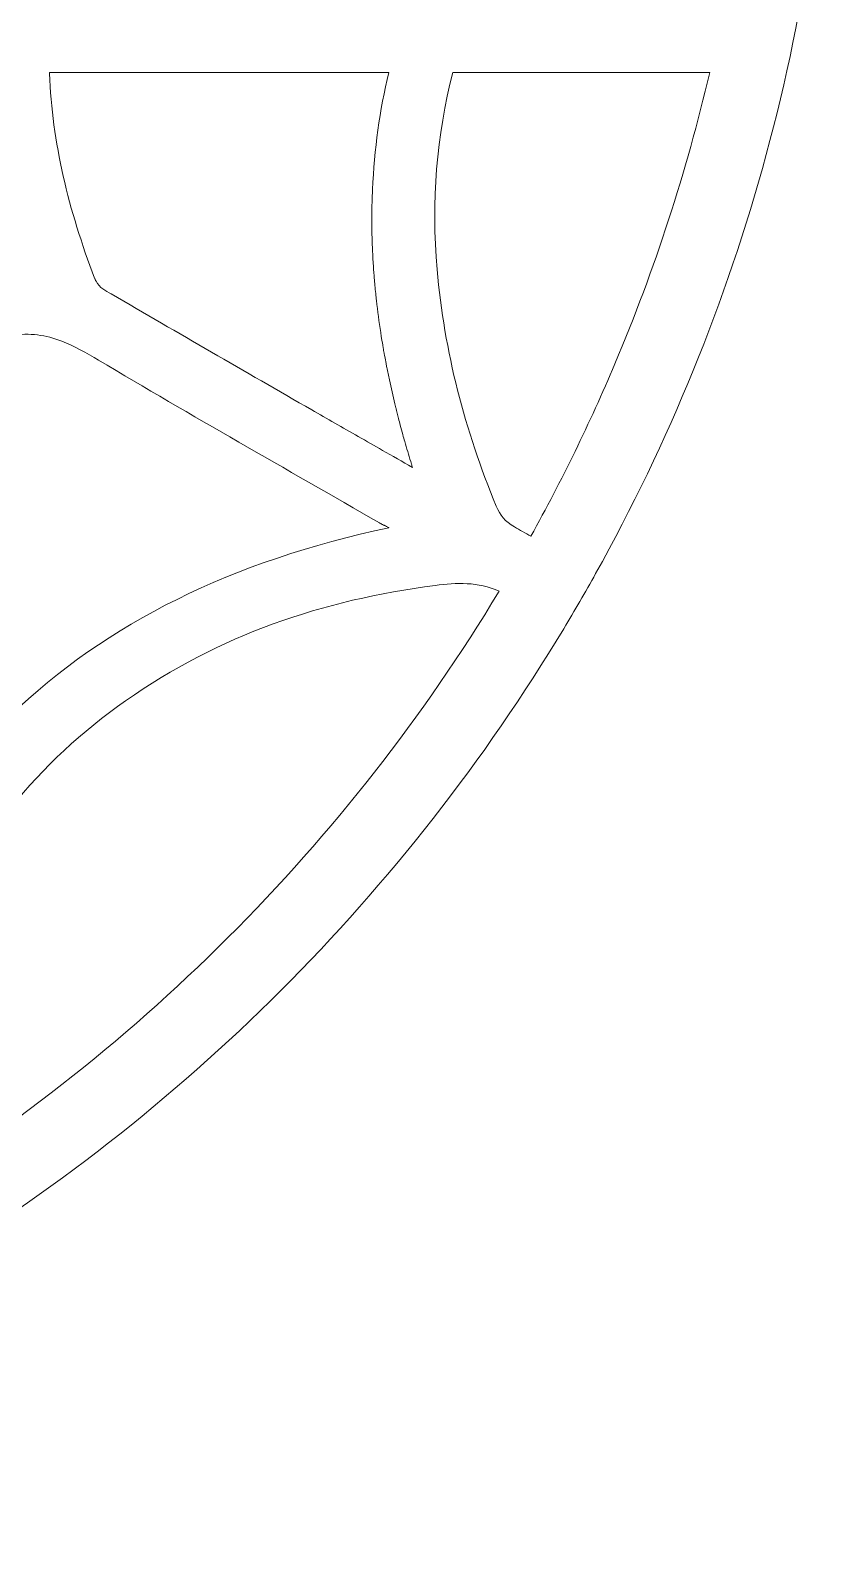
# Model space of a CAD drawing. Extents: x 62 to 938, y -938 to -62.
# Drawn here: x 751.5 to 938, y -938 to -586 of the extents above; entities that cross this region are included whole.
import ezdxf

# ---------------------------------------------------------------- set-up
doc = ezdxf.new("R2010")
doc.units = 0
doc.header["$MEASUREMENT"] = 0
doc.layers.add('Layer 1', color=7, linetype='Continuous', lineweight=0)

msp = doc.modelspace()

# ---------------------------------------------------------------- linework, layer by layer
at = {"layer": 'Layer 1'}
for points, knots in [([(937.93, -492.61), (936.71, -418.22), (916.92, -348.33), (883.02, -287.39), (880.61, -283.03), (878.11, -278.72), (875.54, -274.47), (838.57, -213.02), (786.93, -161.39), (725.48, -124.42), (721.21, -121.86), (716.89, -119.35), (712.52, -116.92), (651.58, -83.04), (581.7, -63.28), (507.31, -62.07), (504.88, -62.02), (502.44, -62), (500, -62), (497.54, -62), (495.09, -62.02), (492.63, -62.07), (418.27, -63.29), (348.41, -83.05), (287.48, -116.93), (283.13, -119.34), (278.83, -121.83), (274.58, -124.39), (213.09, -161.36), (161.44, -213), (124.46, -274.47), (121.88, -278.73), (119.38, -283.04), (116.97, -287.41), (83.06, -348.35), (63.29, -418.23), (62.07, -492.62), (62.02, -495.07), (62, -497.54), (62, -500), (62, -502.45), (62.02, -504.89), (62.07, -507.32), (63.28, -581.7), (83.04, -651.57), (116.92, -712.51), (119.35, -716.89), (121.84, -721.21), (124.42, -725.48), (161.42, -786.98), (213.09, -838.63), (274.59, -875.61), (278.83, -878.17), (283.11, -880.65), (287.45, -883.06), (348.29, -916.89), (418.05, -936.65), (492.31, -937.93), (494.86, -937.98), (497.43, -938), (500, -938), (502.43, -938), (504.84, -937.98), (507.25, -937.93), (581.65, -936.73), (651.55, -916.97), (712.51, -883.08), (716.89, -880.65), (721.22, -878.14), (725.49, -875.56), (786.99, -838.57), (838.65, -786.9), (875.62, -725.39), (878.18, -721.16), (880.65, -716.89), (883.05, -712.56), (916.96, -651.6), (936.73, -581.69), (937.93, -507.27), (937.98, -504.86), (938, -502.43), (938, -500), (938, -497.53), (937.98, -495.06), (937.93, -492.61)], [0, 0, 0, 0, 1, 1, 1, 2, 2, 2, 3, 3, 3, 4, 4, 4, 5, 5, 5, 6, 6, 6, 7, 7, 7, 8, 8, 8, 9, 9, 9, 10, 10, 10, 11, 11, 11, 12, 12, 12, 13, 13, 13, 14, 14, 14, 15, 15, 15, 16, 16, 16, 17, 17, 17, 18, 18, 18, 19, 19, 19, 20, 20, 20, 21, 21, 21, 22, 22, 22, 23, 23, 23, 24, 24, 24, 25, 25, 25, 26, 26, 26, 27, 27, 27, 28, 28, 28, 28]), ([(831.01, -633.74), (831.02, -633.99), (831.03, -634.26), (831.03, -634.51), (831.03, -634.71), (831.04, -634.9), (831.04, -635.08), (831.08, -636.14), (831.11, -637.2), (831.17, -638.25), (831.2, -638.79), (831.23, -639.32), (831.27, -639.86), (831.3, -640.54), (831.35, -641.23), (831.39, -641.93), (831.42, -642.18), (831.44, -642.44), (831.45, -642.69), (831.49, -643.04), (831.51, -643.38), (831.53, -643.72), (831.58, -644.3), (831.63, -644.88), (831.68, -645.46), (831.74, -646.1), (831.8, -646.72), (831.87, -647.36), (831.93, -647.9), (831.99, -648.43), (832.04, -648.98), (832.32, -651.43), (832.65, -653.89), (833.03, -656.38), (833.09, -656.82), (833.16, -657.25), (833.23, -657.69), (833.36, -658.45), (833.48, -659.2), (833.61, -659.96), (833.68, -660.39), (833.76, -660.81), (833.83, -661.24), (833.88, -661.48), (833.93, -661.73), (833.97, -661.98), (834.08, -662.52), (834.17, -663.06), (834.27, -663.61), (834.33, -663.92), (834.4, -664.23), (834.46, -664.53), (834.65, -665.5), (834.86, -666.46), (835.06, -667.42), (835.46, -669.29), (835.88, -671.17), (836.33, -673.05), (836.38, -673.24), (836.41, -673.42), (836.46, -673.61), (836.48, -673.7), (836.51, -673.79), (836.53, -673.89), (836.64, -674.32), (836.75, -674.76), (836.86, -675.2), (836.97, -675.62), (837.07, -676.04), (837.18, -676.45), (837.31, -676.95), (837.45, -677.47), (837.57, -677.97), (837.77, -678.7), (837.97, -679.44), (838.18, -680.18), (838.33, -680.73), (838.49, -681.26), (838.64, -681.81), (838.86, -682.59), (839.08, -683.37), (839.32, -684.15), (839.37, -684.33), (839.43, -684.53), (839.49, -684.72), (839.72, -685.51), (839.96, -686.27), (840.2, -687.05), (840.27, -687.29), (840.34, -687.55), (840.42, -687.79), (840.43, -687.79), (840.43, -687.79), (840.43, -687.79), (840.43, -687.79), (840.43, -687.81), (840.43, -687.81), (840.42, -687.81), (840.42, -687.81), (840.42, -687.81), (838.06, -686.45), (835.75, -685.15), (833.48, -683.86), (831.57, -682.76), (829.69, -681.69), (827.83, -680.64), (824.15, -678.55), (820.57, -676.49), (816.99, -674.43), (801.43, -665.46), (785.86, -656.48), (770.34, -647.44), (768.99, -646.68), (767.66, -646.05), (766.8, -644.48), (766.75, -644.41), (766.73, -644.34), (766.69, -644.26), (766.66, -644.18), (766.62, -644.1), (766.59, -644.02), (766.54, -643.92), (766.49, -643.84), (766.46, -643.75), (760.41, -627.96), (756.53, -612.1), (755.98, -596.1), (755.98, -596.02), (755.97, -595.93), (755.97, -595.85), (755.97, -595.85), (834.9, -595.85), (834.9, -595.85), (832.81, -604.7), (831.54, -613.79), (831.13, -623.13), (831.08, -624.29), (831.04, -625.46), (831.01, -626.64), (831.01, -626.99), (831, -627.35), (831, -627.71), (830.99, -628.51), (830.97, -629.32), (830.97, -630.13), (830.97, -630.13), (830.97, -631.47), (830.97, -631.47), (830.99, -632.22), (831, -632.98), (831.01, -633.74)], [0, 0, 0, 0, 1, 1, 1, 2, 2, 2, 3, 3, 3, 4, 4, 4, 5, 5, 5, 6, 6, 6, 7, 7, 7, 8, 8, 8, 9, 9, 9, 10, 10, 10, 11, 11, 11, 12, 12, 12, 13, 13, 13, 14, 14, 14, 15, 15, 15, 16, 16, 16, 17, 17, 17, 18, 18, 18, 19, 19, 19, 20, 20, 20, 21, 21, 21, 22, 22, 22, 23, 23, 23, 24, 24, 24, 25, 25, 25, 26, 26, 26, 27, 27, 27, 28, 28, 28, 29, 29, 29, 30, 30, 30, 31, 31, 31, 32, 32, 32, 33, 33, 33, 34, 34, 34, 35, 35, 35, 36, 36, 36, 37, 37, 37, 38, 38, 38, 39, 39, 39, 40, 40, 40, 41, 41, 41, 42, 42, 42, 43, 43, 43, 44, 44, 44, 45, 45, 45, 46, 46, 46, 47, 47, 47, 48, 48, 48, 49, 49, 49, 50, 50, 50, 50]), ([(867.97, -703.86), (866.7, -703.13), (865.42, -702.4), (864.16, -701.67), (862.04, -700.43), (860.79, -698.94), (859.92, -696.83), (852.61, -679.15), (847.84, -660.9), (846.16, -641.75), (844.78, -625.83), (846.02, -610.55), (849.84, -595.85), (849.84, -595.85), (909.59, -595.85), (909.59, -595.85), (904.2, -618.97), (896.86, -641.63), (887.53, -663.7), (881.7, -677.49), (875.18, -690.88), (867.97, -703.86)], [0, 0, 0, 0, 1, 1, 1, 2, 2, 2, 3, 3, 3, 4, 4, 4, 5, 5, 5, 6, 6, 6, 7, 7, 7, 7]), ([(672.96, -784.6), (672.96, -784.6), (687.59, -767.25), (687.59, -767.25), (687.59, -767.25), (688.07, -766.67), (688.07, -766.67), (688.07, -766.67), (688.17, -766.2), (688.17, -766.2), (688.17, -766.2), (694.38, -735.32), (694.38, -735.32), (694.38, -735.32), (683.38, -764.01), (683.38, -764.01), (683.38, -764.01), (669.33, -778.35), (669.33, -778.35), (669.12, -777.99), (668.92, -777.64), (668.72, -777.29), (668.57, -777.06), (668.43, -776.81), (668.29, -776.57), (667.38, -775.01), (666.46, -773.47), (665.53, -771.92), (664.23, -769.72), (662.92, -767.55), (661.6, -765.39), (661.57, -765.36), (661.56, -765.32), (661.55, -765.3), (661.37, -765.03), (661.24, -764.76), (661.1, -764.5), (661.07, -764.46), (661.05, -764.43), (661.04, -764.39), (660.99, -764.31), (660.96, -764.23), (660.91, -764.15), (660.91, -764.14), (660.9, -764.12), (660.9, -764.11), (660.81, -763.92), (660.71, -763.73), (660.63, -763.53), (660.61, -763.47), (660.58, -763.43), (660.56, -763.38), (660.53, -763.28), (660.47, -763.16), (660.43, -763.06), (660.34, -762.82), (660.25, -762.58), (660.17, -762.35), (660.14, -762.24), (660.1, -762.13), (660.06, -762.02), (660, -761.82), (659.96, -761.63), (659.9, -761.43), (659.86, -761.31), (659.83, -761.19), (659.79, -761.06), (659.77, -760.98), (659.77, -760.91), (659.75, -760.82), (659.69, -760.57), (659.64, -760.3), (659.6, -760.05), (659.6, -760.02), (659.6, -760), (659.59, -759.98), (659.59, -759.93), (659.57, -759.86), (659.56, -759.81), (659.52, -759.51), (659.48, -759.21), (659.46, -758.92), (659.46, -758.92), (659.46, -758.91), (659.46, -758.91), (659.45, -758.84), (659.45, -758.77), (659.45, -758.69), (659.43, -758.54), (659.42, -758.39), (659.41, -758.25), (659.41, -758.13), (659.4, -758.03), (659.39, -757.91), (659.39, -757.91), (659.39, -757.53), (659.39, -757.53), (660.07, -750.95), (661.69, -744.11), (663.64, -737.71), (663.64, -737.71), (664.52, -736.18), (664.52, -736.18), (664.52, -736.18), (664.86, -735.6), (664.86, -735.6), (664.86, -735.6), (664.89, -735.23), (664.89, -735.23), (664.89, -735.23), (665.1, -733.16), (665.1, -733.16), (669.6, -719.83), (674.96, -709.44), (674.96, -709.44), (677.29, -705.45), (679.63, -701.46), (681.96, -697.47), (683.02, -696.15), (684.06, -694.83), (685.12, -693.51), (689.73, -688.46), (694.37, -683.41), (699.62, -678.98), (701.32, -677.58), (703.03, -676.18), (704.73, -674.77), (706.24, -674.27), (707.65, -673.61), (708.73, -672.39), (710.53, -671.23), (712.32, -670.06), (714.12, -668.9), (715.12, -668.38), (716.11, -667.85), (717.11, -667.32), (720.94, -665.67), (724.77, -664.02), (728.61, -662.37), (730.64, -661.68), (732.67, -660.97), (734.71, -660.27), (737.04, -659.6), (739.61, -659.71), (741.71, -658.27), (741.86, -658.24), (742.02, -658.2), (742.15, -658.17), (742.45, -658.21), (742.75, -658.28), (743.01, -658.28), (743.01, -658.28), (743.21, -658.28), (743.21, -658.28), (743.2, -658.28), (743.19, -658.28), (743.17, -658.3), (743.27, -658.3), (743.37, -658.27), (743.47, -658.24), (744.75, -657.74), (745.98, -657.39), (747.19, -657.16), (751.31, -656.36), (755.12, -657.01), (758.84, -658.45), (761.71, -659.55), (764.53, -661.13), (767.39, -662.84), (789, -675.77), (810.93, -688.15), (832.74, -700.74), (832.75, -700.74), (832.75, -700.75), (832.76, -700.75), (832.81, -700.77), (832.85, -700.81), (832.89, -700.82), (833.1, -700.95), (833.34, -701.06), (833.69, -701.24), (833.77, -701.28), (833.86, -701.32), (833.95, -701.36), (834.19, -701.49), (834.48, -701.63), (834.83, -701.82), (834.87, -701.84), (834.91, -701.85), (834.96, -701.88), (762.22, -717.26), (717.32, -759.77), (700.95, -832.6), (700.76, -832.31), (700.59, -832.01), (700.41, -831.72), (697.76, -827.34), (695.26, -823.28), (692.86, -819.25), (692.49, -818.64), (692.13, -818.02), (691.77, -817.4), (691.33, -816.66), (690.9, -815.93), (690.47, -815.19), (684.58, -805.02), (678.83, -794.77), (672.96, -784.6)], [0, 0, 0, 0, 1, 1, 1, 2, 2, 2, 3, 3, 3, 4, 4, 4, 5, 5, 5, 6, 6, 6, 7, 7, 7, 8, 8, 8, 9, 9, 9, 10, 10, 10, 11, 11, 11, 12, 12, 12, 13, 13, 13, 14, 14, 14, 15, 15, 15, 16, 16, 16, 17, 17, 17, 18, 18, 18, 19, 19, 19, 20, 20, 20, 21, 21, 21, 22, 22, 22, 23, 23, 23, 24, 24, 24, 25, 25, 25, 26, 26, 26, 27, 27, 27, 28, 28, 28, 29, 29, 29, 30, 30, 30, 31, 31, 31, 32, 32, 32, 33, 33, 33, 34, 34, 34, 35, 35, 35, 36, 36, 36, 37, 37, 37, 38, 38, 38, 39, 39, 39, 40, 40, 40, 41, 41, 41, 42, 42, 42, 43, 43, 43, 44, 44, 44, 45, 45, 45, 46, 46, 46, 47, 47, 47, 48, 48, 48, 49, 49, 49, 50, 50, 50, 51, 51, 51, 52, 52, 52, 53, 53, 53, 54, 54, 54, 55, 55, 55, 56, 56, 56, 57, 57, 57, 58, 58, 58, 59, 59, 59, 60, 60, 60, 61, 61, 61, 62, 62, 62, 63, 63, 63, 64, 64, 64, 65, 65, 65, 66, 66, 66, 67, 67, 67, 68, 68, 68, 69, 69, 69, 69]), ([(797.39, -797.39), (772.95, -821.82), (745.98, -842.94), (716.77, -860.52), (715.92, -859.06), (715.07, -857.6), (714.23, -856.14), (713.11, -854.22), (712.88, -852.35), (713.18, -850.24), (715.76, -832.16), (720.21, -814.63), (727.82, -797.96), (738.16, -775.28), (753.26, -756.54), (773.67, -742.17), (795.32, -726.91), (819.62, -718.65), (845.69, -715.32), (850.71, -714.67), (855.6, -714.4), (860.59, -716.66), (842.99, -745.91), (821.85, -772.92), (797.39, -797.39)], [0, 0, 0, 0, 1, 1, 1, 2, 2, 2, 3, 3, 3, 4, 4, 4, 5, 5, 5, 6, 6, 6, 7, 7, 7, 8, 8, 8, 8])]:
    msp.add_open_spline(points, degree=3, knots=knots, dxfattribs=at)

doc.saveas('drawing.dxf')
